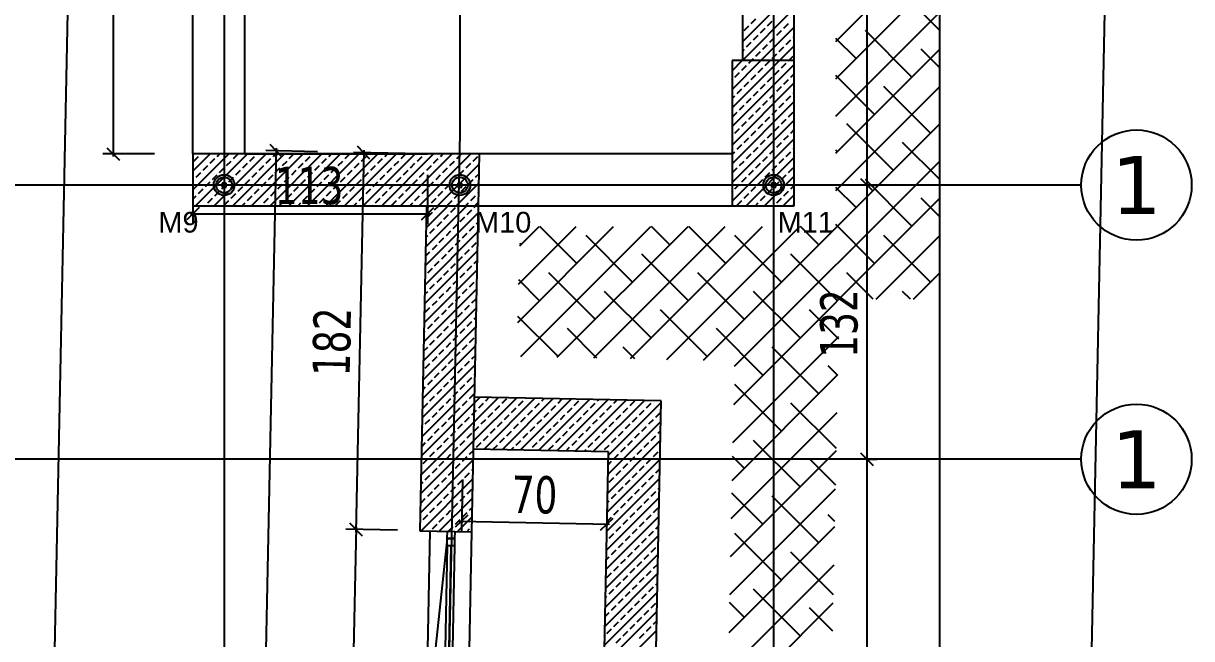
# Model space of a CAD drawing. Header units: millimetres. Extents: x 43168.9 to 43194.6, y -25545.1 to -25543.4.
# Drawn here: x 43171.0915 to 43171.2042, y -25544.0012 to -25543.9419 of the extents above; entities that cross this region are included whole.
import ezdxf
from ezdxf.enums import TextEntityAlignment as Align

# ---------------------------------------------------------------- set-up
doc = ezdxf.new("R2010")
doc.units = ezdxf.units.MM
doc.header["$LTSCALE"] = 200
doc.linetypes.add('DASHDOT', pattern=[1, 0.5, -0.25, 0, -0.25])
doc.linetypes.add('DASHDOT2', pattern=[0.5, 0.25, -0.125, 0, -0.125])
for name, color, linetype in [('aks_sgh', 5, 'DASHDOT2'), ('arsasiniri_sgh', 10, 'Continuous'), ('cam_sgh', 1, 'Continuous'), ('dograma_sgh', 43, 'Continuous'), ('duv_sgh', 4, 'Continuous'), ('gor-3_sgh', 191, 'Continuous'), ('gor-4_sgh', 17, 'Continuous'), ('kolon-b.a_sgh', 6, 'Continuous'), ('olcuaks_sgh', 41, 'Continuous'), ('olcuic_sgh', 183, 'Continuous'), ('tarama-betonarme_sgh', 223, 'Continuous'), ('tarama-zemin_sgh', 197, 'Continuous'), ('yapi-yaklasma_sgh', 41, 'DASHDOT')]:
    doc.layers.add(name, color=color, linetype=linetype)
doc.styles.add('1-200', font='arial.ttf', dxfattribs={"height": 60})
doc.styles.add('dim', font='VERDANA.TTF', dxfattribs={"width": 0.7})
doc.styles.add('text1', font='VERDANA.TTF')

msp = doc.modelspace()

# ---------------------------------------------------------------- hatches: boundary and pattern name
h = msp.add_hatch(color=256)
edge = h.paths.add_edge_path()
edge.add_arc((43171.11088, -25543.95748), 0.001, 0, 360)
edge = h.paths.add_edge_path(flags=16)
edge.add_arc((43171.11088, -25543.95748), 0.00075, 0, 360)
h = msp.add_hatch(color=256)
edge = h.paths.add_edge_path()
edge.add_arc((43171.13362, -25543.95748), 0.001, 0, 360)
edge = h.paths.add_edge_path(flags=16)
edge.add_arc((43171.13362, -25543.95748), 0.00075, 0, 360)
h = msp.add_hatch(color=256)
edge = h.paths.add_edge_path()
edge.add_arc((43171.16388, -25543.95748), 0.001, 0, 360)
edge = h.paths.add_edge_path(flags=16)
edge.add_arc((43171.16388, -25543.95748), 0.00075, 0, 360)

# ---------------------------------------------------------------- linework, layer by layer
at = {"color": 0, "linetype": 'ByBlock', "lineweight": -2}
for p, q in [((43171.09958, -25543.95388), (43171.10078, -25543.95508)), ((43171.11649, -25543.95479), (43171.11531, -25543.95357)), ((43171.12494, -25543.95497), (43171.12376, -25543.95374)), ((43171.11108, -25543.95728), (43171.11068, -25543.95728)), ((43171.11068, -25543.95728), (43171.11068, -25543.95768)), ((43171.11068, -25543.95768), (43171.11108, -25543.95768)), ((43171.11095, -25543.95741), (43171.11081, -25543.95755)), ((43171.11095, -25543.95755), (43171.11081, -25543.95741)), ((43171.11108, -25543.95768), (43171.11108, -25543.95728)), ((43171.13382, -25543.95728), (43171.13342, -25543.95728)), ((43171.13342, -25543.95728), (43171.13342, -25543.95768)), ((43171.13342, -25543.95768), (43171.13382, -25543.95768)), ((43171.13369, -25543.95741), (43171.13355, -25543.95755)), ((43171.13369, -25543.95755), (43171.13355, -25543.95741)), ((43171.13382, -25543.95768), (43171.13382, -25543.95728)), ((43171.16408, -25543.95728), (43171.16368, -25543.95728)), ((43171.16368, -25543.95728), (43171.16368, -25543.95768)), ((43171.16368, -25543.95768), (43171.16408, -25543.95768)), ((43171.16395, -25543.95741), (43171.16381, -25543.95755)), ((43171.16395, -25543.95755), (43171.16381, -25543.95741)), ((43171.16408, -25543.95768), (43171.16408, -25543.95728)), ((43171.17228, -25543.95688), (43171.17348, -25543.95808)), ((43171.17348, -25543.95808), (43171.17228, -25543.95688)), ((43171.10848, -25543.95964), (43171.10728, -25543.96084)), ((43171.12991, -25543.96084), (43171.13111, -25543.95964)), ((43171.17228, -25543.98332), (43171.17348, -25543.98452)), ((43171.17348, -25543.98452), (43171.17228, -25543.98332)), ((43171.1344, -25543.9893), (43171.13318, -25543.99048)), ((43171.12302, -25543.99008), (43171.1242, -25543.9913)), ((43171.1242, -25543.9913), (43171.12302, -25543.99008)), ((43171.14718, -25543.99076), (43171.1484, -25543.98959))]:
    msp.add_line(p, q, dxfattribs=at)
for p, q in [((43171.19356, -25543.95748), (43171.17088, -25543.95748)), ((43171.19356, -25543.98392), (43171.17088, -25543.98392))]:
    msp.add_line(p, q)
at = {"linetype": 'Continuous'}
for centre in [(43171.19888, -25543.95748), (43171.19888, -25543.98392)]:
    msp.add_circle(centre, 0.00532, dxfattribs=at)
at = {"color": 0, "linetype": 'Continuous', "lineweight": -2}
for centre, radius in [((43171.11088, -25543.95748), 0.001), ((43171.11088, -25543.95748), 0.00075), ((43171.13362, -25543.95748), 0.001), ((43171.13362, -25543.95748), 0.00075), ((43171.16388, -25543.95748), 0.001), ((43171.16388, -25543.95748), 0.00075)]:
    msp.add_circle(centre, radius, dxfattribs=at)
at = {"layer": 'aks_sgh'}
for p, q in [((43171.11088, -25543.74092), (43171.11088, -25544.78992)), ((43171.13362, -25543.74092), (43171.13362, -25543.95248)), ((43171.16388, -25543.74092), (43171.16388, -25544.78992)), ((43171.13362, -25543.95248), (43171.117, -25544.76581)), ((43171.17088, -25543.95748), (43170.19488, -25543.95748)), ((43171.17088, -25543.98392), (43170.19488, -25543.98392))]:
    msp.add_line(p, q, dxfattribs=at)
at = {"layer": 'arsasiniri_sgh', "color": 14}
msp.add_line((43171.20176, -25543.64889), (43171.19254, -25544.10046), dxfattribs=at)
at = {"layer": 'cam_sgh'}
msp.add_line((43171.13274, -25543.99228), (43171.13228, -25544.0177), dxfattribs=at)
at = {"layer": 'dograma_sgh'}
for p, q in [((43171.13241, -25543.99157), (43171.12957, -25544.01803)), ((43171.13239, -25543.99227), (43171.13241, -25543.99157)), ((43171.13241, -25543.99157), (43171.13242, -25543.99087)), ((43171.13311, -25543.99158), (43171.13241, -25543.99157)), ((43171.13241, -25543.99157), (43171.13311, -25543.99158)), ((43171.13242, -25543.99087), (43171.13312, -25543.99088)), ((43171.13311, -25543.99158), (43171.13309, -25543.99228)), ((43171.13312, -25543.99088), (43171.13311, -25543.99158)), ((43171.13309, -25543.99228), (43171.13239, -25543.99227))]:
    msp.add_line(p, q, dxfattribs=at)
at = {"layer": 'duv_sgh'}
for p, q in [((43171.11288, -25543.95448), (43171.11288, -25543.87092)), ((43171.10788, -25543.95448), (43171.10788, -25543.87892)), ((43171.11288, -25543.95448), (43171.13051, -25543.95448))]:
    msp.add_line(p, q, dxfattribs=at)
at = {"layer": 'gor-3_sgh'}
for p, q in [((43171.12865, -25544.09784), (43171.13077, -25543.99084)), ((43171.13265, -25544.09792), (43171.13477, -25543.99092))]:
    msp.add_line(p, q, dxfattribs=at)
at = {"layer": 'gor-4_sgh'}
for p, q in [((43171.13239, -25543.99227), (43171.13193, -25544.01769)), ((43171.13309, -25543.99228), (43171.13263, -25544.0177))]:
    msp.add_line(p, q, dxfattribs=at)
at = {"layer": 'kolon-b.a_sgh'}
for p, q in [((43171.16088, -25543.86099), (43171.16088, -25543.94548)), ((43171.16588, -25543.94548), (43171.16588, -25543.86099)), ((43171.16588, -25543.94548), (43171.15988, -25543.94548)), ((43171.15988, -25543.94548), (43171.15988, -25543.95948)), ((43171.16588, -25543.95948), (43171.16588, -25543.94548)), ((43171.13551, -25543.95448), (43171.10788, -25543.95448)), ((43171.10788, -25543.95448), (43171.10788, -25543.95948)), ((43171.15988, -25543.95448), (43171.13061, -25543.95448)), ((43171.13541, -25543.95948), (43171.13551, -25543.95448)), ((43171.10788, -25543.95948), (43171.13541, -25543.95948)), ((43171.13041, -25543.95948), (43171.12977, -25543.99081)), ((43171.13477, -25543.99092), (43171.13541, -25543.95948)), ((43171.13551, -25543.95948), (43171.15988, -25543.95948)), ((43171.15988, -25543.95948), (43171.16588, -25543.95948)), ((43171.15303, -25543.97829), (43171.13504, -25543.97792)), ((43171.15035, -25544.11029), (43171.15303, -25543.97829)), ((43171.13493, -25543.98292), (43171.14793, -25543.98318)), ((43171.14793, -25543.98318), (43171.14545, -25544.10518)), ((43171.12977, -25543.99081), (43171.13477, -25543.99092))]:
    msp.add_line(p, q, dxfattribs=at)
at = {"layer": 'olcuaks_sgh'}
for p, q in [((43171.17988, -25543.83767), (43171.17988, -25544.76892)), ((43171.17288, -25543.90967), (43171.17288, -25543.95773)), ((43171.17288, -25543.95723), (43171.17288, -25543.98417)), ((43171.17288, -25543.95748), (43171.17388, -25543.95748)), ((43171.17288, -25543.95748), (43171.17388, -25543.95748)), ((43171.17288, -25543.98367), (43171.17288, -25544.10417)), ((43171.17288, -25543.98392), (43171.17388, -25543.98392)), ((43171.17288, -25543.98392), (43171.17388, -25543.98392))]:
    msp.add_line(p, q, dxfattribs=at)
at = {"layer": 'olcuic_sgh'}
for p, q in [((43171.10018, -25543.87867), (43171.10018, -25543.95473)), ((43171.10418, -25543.95448), (43171.09918, -25543.95448)), ((43171.1159, -25543.95393), (43171.09944, -25544.76283)), ((43171.1199, -25543.95426), (43171.1149, -25543.95416)), ((43171.12835, -25543.95444), (43171.12335, -25543.95433)), ((43171.12435, -25543.9541), (43171.1236, -25543.99094)), ((43171.10788, -25543.95648), (43171.10788, -25543.96124)), ((43171.13051, -25543.95648), (43171.13051, -25543.96124)), ((43171.10763, -25543.96024), (43171.13076, -25543.96024)), ((43171.13387, -25543.98589), (43171.13377, -25543.99089)), ((43171.14787, -25543.98618), (43171.14777, -25543.99118)), ((43171.12361, -25543.99044), (43171.12143, -25544.09794)), ((43171.13354, -25543.98989), (43171.14804, -25543.99018)), ((43171.12761, -25543.99077), (43171.12261, -25543.99067)), ((43171.12761, -25543.99077), (43171.12261, -25543.99067))]:
    msp.add_line(p, q, dxfattribs=at)
at = {"layer": 'tarama-betonarme_sgh'}
for p, q in [((43171.16088, -25543.94365), (43171.16588, -25543.93865)), ((43171.16088, -25543.94545), (43171.16588, -25543.94045)), ((43171.16173, -25543.94191), (43171.16217, -25543.94146)), ((43171.1633, -25543.94213), (43171.16375, -25543.94168)), ((43171.16487, -25543.94236), (43171.16532, -25543.94191)), ((43171.16105, -25543.94258), (43171.1615, -25543.94213)), ((43171.16195, -25543.94348), (43171.1624, -25543.94303)), ((43171.16262, -25543.94281), (43171.16307, -25543.94236)), ((43171.16264, -25543.94548), (43171.16588, -25543.94225)), ((43171.16419, -25543.94303), (43171.16464, -25543.94258)), ((43171.16577, -25543.94326), (43171.16588, -25543.94314)), ((43171.16128, -25543.94415), (43171.16173, -25543.94371)), ((43171.16285, -25543.94438), (43171.1633, -25543.94393)), ((43171.16352, -25543.94371), (43171.16397, -25543.94326)), ((43171.16442, -25543.9446), (43171.16487, -25543.94415)), ((43171.16444, -25543.94548), (43171.16588, -25543.94404)), ((43171.16509, -25543.94393), (43171.16554, -25543.94348)), ((43171.16088, -25543.94455), (43171.16105, -25543.94438)), ((43171.16175, -25543.94548), (43171.16195, -25543.94528)), ((43171.16217, -25543.94505), (43171.16262, -25543.9446)), ((43171.16375, -25543.94528), (43171.16419, -25543.94483)), ((43171.16534, -25543.94548), (43171.16577, -25543.94505)), ((43171.15988, -25543.94645), (43171.16085, -25543.94548)), ((43171.15988, -25543.94825), (43171.16264, -25543.94548)), ((43171.15988, -25543.95004), (43171.16444, -25543.94548)), ((43171.15988, -25543.95184), (43171.16588, -25543.94584)), ((43171.15993, -25543.9455), (43171.15995, -25543.94548)), ((43171.16083, -25543.9464), (43171.16128, -25543.94595)), ((43171.1615, -25543.94573), (43171.16175, -25543.94548)), ((43171.1624, -25543.94662), (43171.16285, -25543.94618)), ((43171.16307, -25543.94595), (43171.16352, -25543.9455)), ((43171.16397, -25543.94685), (43171.16442, -25543.9464)), ((43171.16464, -25543.94618), (43171.16509, -25543.94573)), ((43171.16532, -25543.9455), (43171.16534, -25543.94548)), ((43171.15988, -25543.94735), (43171.15993, -25543.9473)), ((43171.15988, -25543.95363), (43171.16588, -25543.94763)), ((43171.16015, -25543.94707), (43171.1606, -25543.94662)), ((43171.16105, -25543.94797), (43171.1615, -25543.94752)), ((43171.16173, -25543.9473), (43171.16217, -25543.94685)), ((43171.1633, -25543.94752), (43171.16375, -25543.94707)), ((43171.16487, -25543.94775), (43171.16532, -25543.9473)), ((43171.16554, -25543.94707), (43171.16588, -25543.94674)), ((43171.16038, -25543.94864), (43171.16083, -25543.9482)), ((43171.16195, -25543.94887), (43171.1624, -25543.94842)), ((43171.16262, -25543.9482), (43171.16307, -25543.94775)), ((43171.16352, -25543.94909), (43171.16397, -25543.94864)), ((43171.16419, -25543.94842), (43171.16464, -25543.94797)), ((43171.16577, -25543.94864), (43171.16588, -25543.94853)), ((43171.15988, -25543.94914), (43171.16015, -25543.94887)), ((43171.15988, -25543.95543), (43171.16588, -25543.94943)), ((43171.1606, -25543.95022), (43171.16105, -25543.94977)), ((43171.16128, -25543.94954), (43171.16173, -25543.94909)), ((43171.16285, -25543.94977), (43171.1633, -25543.94932)), ((43171.16442, -25543.94999), (43171.16487, -25543.94954)), ((43171.16509, -25543.94932), (43171.16554, -25543.94887)), ((43171.15993, -25543.95089), (43171.16038, -25543.95044)), ((43171.1615, -25543.95111), (43171.16195, -25543.95067)), ((43171.16217, -25543.95044), (43171.16262, -25543.94999)), ((43171.16307, -25543.95134), (43171.16352, -25543.95089)), ((43171.16375, -25543.95067), (43171.16419, -25543.95022)), ((43171.16532, -25543.95089), (43171.16577, -25543.95044)), ((43171.15988, -25543.95723), (43171.16588, -25543.95123)), ((43171.16015, -25543.95246), (43171.1606, -25543.95201)), ((43171.16083, -25543.95179), (43171.16128, -25543.95134)), ((43171.1624, -25543.95201), (43171.16285, -25543.95156)), ((43171.16397, -25543.95224), (43171.16442, -25543.95179)), ((43171.16464, -25543.95156), (43171.16509, -25543.95111)), ((43171.16554, -25543.95246), (43171.16588, -25543.95212)), ((43171.15988, -25543.95274), (43171.15993, -25543.95269)), ((43171.15988, -25543.95902), (43171.16588, -25543.95302)), ((43171.16105, -25543.95336), (43171.1615, -25543.95291)), ((43171.16173, -25543.95269), (43171.16217, -25543.95224)), ((43171.16262, -25543.95358), (43171.16307, -25543.95313)), ((43171.1633, -25543.95291), (43171.16375, -25543.95246)), ((43171.16487, -25543.95313), (43171.16532, -25543.95269)), ((43171.10788, -25543.95614), (43171.10954, -25543.95448)), ((43171.10788, -25543.95794), (43171.11134, -25543.95448)), ((43171.10813, -25543.95948), (43171.11313, -25543.95448)), ((43171.10864, -25543.95448), (43171.10864, -25543.95448)), ((43171.10993, -25543.95948), (43171.11493, -25543.95448)), ((43171.11021, -25543.95471), (43171.11044, -25543.95448)), ((43171.11172, -25543.95948), (43171.11672, -25543.95448)), ((43171.11178, -25543.95493), (43171.11223, -25543.95448)), ((43171.11352, -25543.95948), (43171.11852, -25543.95448)), ((43171.11403, -25543.95448), (43171.11403, -25543.95448)), ((43171.11532, -25543.95948), (43171.12032, -25543.95448)), ((43171.1156, -25543.95471), (43171.11583, -25543.95448)), ((43171.11711, -25543.95948), (43171.12211, -25543.95448)), ((43171.11717, -25543.95493), (43171.11762, -25543.95448)), ((43171.11891, -25543.95948), (43171.12391, -25543.95448)), ((43171.11942, -25543.95448), (43171.11942, -25543.95448)), ((43171.1207, -25543.95948), (43171.1257, -25543.95448)), ((43171.12099, -25543.95471), (43171.12121, -25543.95448)), ((43171.1225, -25543.95948), (43171.1275, -25543.95448)), ((43171.12256, -25543.95493), (43171.12301, -25543.95448)), ((43171.1243, -25543.95948), (43171.1293, -25543.95448)), ((43171.1248, -25543.95448), (43171.12481, -25543.95448)), ((43171.12609, -25543.95948), (43171.13109, -25543.95448)), ((43171.12638, -25543.95471), (43171.1266, -25543.95448)), ((43171.12789, -25543.95948), (43171.13289, -25543.95448)), ((43171.12795, -25543.95493), (43171.1284, -25543.95448)), ((43171.12968, -25543.95948), (43171.13468, -25543.95448)), ((43171.13019, -25543.95448), (43171.13019, -25543.95448)), ((43171.13176, -25543.95471), (43171.13199, -25543.95448)), ((43171.13334, -25543.95493), (43171.13378, -25543.95448)), ((43171.15988, -25543.95453), (43171.16015, -25543.95426)), ((43171.16038, -25543.95403), (43171.16083, -25543.95358)), ((43171.16128, -25543.95493), (43171.16173, -25543.95448)), ((43171.16195, -25543.95426), (43171.1624, -25543.95381)), ((43171.16352, -25543.95448), (43171.16397, -25543.95403)), ((43171.16419, -25543.95381), (43171.16464, -25543.95336)), ((43171.16509, -25543.95471), (43171.16554, -25543.95426)), ((43171.16577, -25543.95403), (43171.16588, -25543.95392)), ((43171.10797, -25543.95516), (43171.10842, -25543.95471)), ((43171.10886, -25543.95605), (43171.10931, -25543.9556)), ((43171.10954, -25543.95538), (43171.10999, -25543.95493)), ((43171.11111, -25543.9556), (43171.11156, -25543.95516)), ((43171.11268, -25543.95583), (43171.11313, -25543.95538)), ((43171.11335, -25543.95516), (43171.1138, -25543.95471)), ((43171.11425, -25543.95605), (43171.1147, -25543.9556)), ((43171.11493, -25543.95538), (43171.11538, -25543.95493)), ((43171.1165, -25543.9556), (43171.11695, -25543.95516)), ((43171.11807, -25543.95583), (43171.11852, -25543.95538)), ((43171.11874, -25543.95516), (43171.11919, -25543.95471)), ((43171.11964, -25543.95605), (43171.12009, -25543.9556)), ((43171.12031, -25543.95538), (43171.12076, -25543.95493)), ((43171.12189, -25543.9556), (43171.12233, -25543.95516)), ((43171.12346, -25543.95583), (43171.12391, -25543.95538)), ((43171.12413, -25543.95516), (43171.12458, -25543.95471)), ((43171.12503, -25543.95605), (43171.12548, -25543.9556)), ((43171.1257, -25543.95538), (43171.12615, -25543.95493)), ((43171.12727, -25543.9556), (43171.12772, -25543.95516)), ((43171.12885, -25543.95583), (43171.12929, -25543.95538)), ((43171.12952, -25543.95516), (43171.12997, -25543.95471)), ((43171.13042, -25543.95605), (43171.13087, -25543.9556)), ((43171.13109, -25543.95538), (43171.13154, -25543.95493)), ((43171.13148, -25543.95948), (43171.13549, -25543.95547)), ((43171.13266, -25543.9556), (43171.13311, -25543.95516)), ((43171.13423, -25543.95583), (43171.13468, -25543.95538)), ((43171.13491, -25543.95516), (43171.13536, -25543.95471)), ((43171.1606, -25543.9556), (43171.16105, -25543.95516)), ((43171.16122, -25543.95948), (43171.16588, -25543.95482)), ((43171.16217, -25543.95583), (43171.16262, -25543.95538)), ((43171.16285, -25543.95516), (43171.1633, -25543.95471)), ((43171.16375, -25543.95605), (43171.16419, -25543.9556)), ((43171.16442, -25543.95538), (43171.16487, -25543.95493)), ((43171.10819, -25543.95673), (43171.10864, -25543.95628)), ((43171.10976, -25543.95695), (43171.11021, -25543.9565)), ((43171.11044, -25543.95628), (43171.11088, -25543.95583)), ((43171.11133, -25543.95718), (43171.11178, -25543.95673)), ((43171.11201, -25543.9565), (43171.11246, -25543.95605)), ((43171.11358, -25543.95673), (43171.11403, -25543.95628)), ((43171.11515, -25543.95695), (43171.1156, -25543.9565)), ((43171.11582, -25543.95628), (43171.11627, -25543.95583)), ((43171.11672, -25543.95718), (43171.11717, -25543.95673)), ((43171.1174, -25543.9565), (43171.11784, -25543.95605)), ((43171.11897, -25543.95673), (43171.11942, -25543.95628)), ((43171.12054, -25543.95695), (43171.12099, -25543.9565)), ((43171.12121, -25543.95628), (43171.12166, -25543.95583)), ((43171.12211, -25543.95718), (43171.12256, -25543.95673)), ((43171.12278, -25543.9565), (43171.12323, -25543.95605)), ((43171.12436, -25543.95673), (43171.1248, -25543.95628)), ((43171.12593, -25543.95695), (43171.12638, -25543.9565)), ((43171.1266, -25543.95628), (43171.12705, -25543.95583)), ((43171.1275, -25543.95718), (43171.12795, -25543.95673)), ((43171.12817, -25543.9565), (43171.12862, -25543.95605)), ((43171.12974, -25543.95673), (43171.13019, -25543.95628)), ((43171.13132, -25543.95695), (43171.13176, -25543.9565)), ((43171.13199, -25543.95628), (43171.13244, -25543.95583)), ((43171.13289, -25543.95718), (43171.13334, -25543.95673)), ((43171.13356, -25543.9565), (43171.13401, -25543.95605)), ((43171.13513, -25543.95673), (43171.13547, -25543.95638)), ((43171.15993, -25543.95628), (43171.16038, -25543.95583)), ((43171.16083, -25543.95718), (43171.16128, -25543.95673)), ((43171.1615, -25543.9565), (43171.16195, -25543.95605)), ((43171.16301, -25543.95948), (43171.16588, -25543.95661)), ((43171.16307, -25543.95673), (43171.16352, -25543.95628)), ((43171.16464, -25543.95695), (43171.16509, -25543.9565)), ((43171.16532, -25543.95628), (43171.16577, -25543.95583)), ((43171.10788, -25543.95704), (43171.10797, -25543.95695)), ((43171.10842, -25543.9583), (43171.10886, -25543.95785)), ((43171.10909, -25543.95762), (43171.10954, -25543.95718)), ((43171.11066, -25543.95785), (43171.11111, -25543.9574)), ((43171.11223, -25543.95807), (43171.11268, -25543.95762)), ((43171.11291, -25543.9574), (43171.11335, -25543.95695)), ((43171.1138, -25543.9583), (43171.11425, -25543.95785)), ((43171.11448, -25543.95762), (43171.11493, -25543.95718)), ((43171.11605, -25543.95785), (43171.1165, -25543.9574)), ((43171.11762, -25543.95807), (43171.11807, -25543.95762)), ((43171.11829, -25543.9574), (43171.11874, -25543.95695)), ((43171.11919, -25543.9583), (43171.11964, -25543.95785)), ((43171.11987, -25543.95762), (43171.12031, -25543.95718)), ((43171.12144, -25543.95785), (43171.12189, -25543.9574)), ((43171.12301, -25543.95807), (43171.12346, -25543.95762)), ((43171.12368, -25543.9574), (43171.12413, -25543.95695)), ((43171.12458, -25543.9583), (43171.12503, -25543.95785)), ((43171.12525, -25543.95762), (43171.1257, -25543.95718)), ((43171.12682, -25543.95785), (43171.12727, -25543.9574)), ((43171.1284, -25543.95807), (43171.12885, -25543.95762)), ((43171.12907, -25543.9574), (43171.12952, -25543.95695)), ((43171.12997, -25543.9583), (43171.13042, -25543.95785)), ((43171.13064, -25543.95762), (43171.13109, -25543.95718)), ((43171.13221, -25543.95785), (43171.13266, -25543.9574)), ((43171.13328, -25543.95948), (43171.13546, -25543.9573)), ((43171.13378, -25543.95807), (43171.13423, -25543.95762)), ((43171.13446, -25543.9574), (43171.13491, -25543.95695)), ((43171.16015, -25543.95785), (43171.1606, -25543.9574)), ((43171.16173, -25543.95807), (43171.16217, -25543.95762)), ((43171.1624, -25543.9574), (43171.16285, -25543.95695)), ((43171.1633, -25543.9583), (43171.16375, -25543.95785)), ((43171.16397, -25543.95762), (43171.16442, -25543.95718)), ((43171.16554, -25543.95785), (43171.16588, -25543.95751)), ((43171.10788, -25543.95883), (43171.10819, -25543.95852)), ((43171.10931, -25543.9592), (43171.10976, -25543.95875)), ((43171.10999, -25543.95852), (43171.11044, -25543.95807)), ((43171.11088, -25543.95942), (43171.11133, -25543.95897)), ((43171.11156, -25543.95875), (43171.11201, -25543.9583)), ((43171.11313, -25543.95897), (43171.11358, -25543.95852)), ((43171.1147, -25543.9592), (43171.11515, -25543.95875)), ((43171.11538, -25543.95852), (43171.11582, -25543.95807)), ((43171.11627, -25543.95942), (43171.11672, -25543.95897)), ((43171.11695, -25543.95875), (43171.1174, -25543.9583)), ((43171.11852, -25543.95897), (43171.11897, -25543.95852)), ((43171.12009, -25543.9592), (43171.12054, -25543.95875)), ((43171.12076, -25543.95852), (43171.12121, -25543.95807)), ((43171.12166, -25543.95942), (43171.12211, -25543.95897)), ((43171.12233, -25543.95875), (43171.12278, -25543.9583)), ((43171.12391, -25543.95897), (43171.12436, -25543.95852)), ((43171.12548, -25543.9592), (43171.12593, -25543.95875)), ((43171.12615, -25543.95852), (43171.1266, -25543.95807)), ((43171.12705, -25543.95942), (43171.1275, -25543.95897)), ((43171.12772, -25543.95875), (43171.12817, -25543.9583)), ((43171.12929, -25543.95897), (43171.12974, -25543.95852)), ((43171.13087, -25543.9592), (43171.13132, -25543.95875)), ((43171.13154, -25543.95852), (43171.13199, -25543.95807)), ((43171.13244, -25543.95942), (43171.13289, -25543.95897)), ((43171.13311, -25543.95875), (43171.13356, -25543.9583)), ((43171.13468, -25543.95897), (43171.13513, -25543.95852)), ((43171.13536, -25543.9583), (43171.13544, -25543.95822)), ((43171.15988, -25543.95812), (43171.15993, -25543.95807)), ((43171.16038, -25543.95942), (43171.16083, -25543.95897)), ((43171.16105, -25543.95875), (43171.1615, -25543.9583)), ((43171.16262, -25543.95897), (43171.16307, -25543.95852)), ((43171.16419, -25543.9592), (43171.16464, -25543.95875)), ((43171.16481, -25543.95948), (43171.16588, -25543.95841)), ((43171.16487, -25543.95852), (43171.16532, -25543.95807)), ((43171.10903, -25543.95948), (43171.10909, -25543.95942)), ((43171.11262, -25543.95948), (43171.11291, -25543.9592)), ((43171.11442, -25543.95948), (43171.11448, -25543.95942)), ((43171.11801, -25543.95948), (43171.11829, -25543.9592)), ((43171.11981, -25543.95948), (43171.11987, -25543.95942)), ((43171.1234, -25543.95948), (43171.12368, -25543.9592)), ((43171.12519, -25543.95948), (43171.12525, -25543.95942)), ((43171.12879, -25543.95948), (43171.12907, -25543.9592)), ((43171.13033, -25543.96343), (43171.13428, -25543.95948)), ((43171.13037, -25543.96159), (43171.13248, -25543.95948)), ((43171.1304, -25543.95976), (43171.13068, -25543.95948)), ((43171.13052, -25543.96054), (43171.13097, -25543.96009)), ((43171.13058, -25543.95948), (43171.13064, -25543.95942)), ((43171.13119, -25543.95987), (43171.13158, -25543.95948)), ((43171.13276, -25543.96009), (43171.13321, -25543.95965)), ((43171.13417, -25543.95948), (43171.13446, -25543.9592)), ((43171.13434, -25543.96032), (43171.13478, -25543.95987)), ((43171.13501, -25543.95965), (43171.13517, -25543.95948)), ((43171.13507, -25543.95948), (43171.13542, -25543.95913)), ((43171.16212, -25543.95948), (43171.1624, -25543.9592)), ((43171.16391, -25543.95948), (43171.16397, -25543.95942)), ((43171.16577, -25543.95942), (43171.16588, -25543.95931)), ((43171.13029, -25543.96526), (43171.1354, -25543.96016)), ((43171.13142, -25543.96144), (43171.13187, -25543.96099)), ((43171.13209, -25543.96077), (43171.13254, -25543.96032)), ((43171.13299, -25543.96167), (43171.13344, -25543.96122)), ((43171.13366, -25543.96099), (43171.13411, -25543.96054)), ((43171.13523, -25543.96122), (43171.13538, -25543.96107)), ((43171.13026, -25543.96709), (43171.13536, -25543.96199)), ((43171.13035, -25543.96251), (43171.13052, -25543.96234)), ((43171.13074, -25543.96212), (43171.13119, -25543.96167)), ((43171.13232, -25543.96234), (43171.13276, -25543.96189)), ((43171.13389, -25543.96256), (43171.13434, -25543.96212)), ((43171.13456, -25543.96189), (43171.13501, -25543.96144)), ((43171.13097, -25543.96369), (43171.13142, -25543.96324)), ((43171.13164, -25543.96301), (43171.13209, -25543.96256)), ((43171.13254, -25543.96391), (43171.13299, -25543.96346)), ((43171.13321, -25543.96324), (43171.13366, -25543.96279)), ((43171.13478, -25543.96346), (43171.13523, -25543.96301)), ((43171.13022, -25543.96893), (43171.13532, -25543.96382)), ((43171.13031, -25543.96434), (43171.13074, -25543.96391)), ((43171.13187, -25543.96458), (43171.13232, -25543.96414)), ((43171.13344, -25543.96481), (43171.13389, -25543.96436)), ((43171.13411, -25543.96414), (43171.13456, -25543.96369)), ((43171.13018, -25543.97076), (43171.13529, -25543.96566)), ((43171.13052, -25543.96593), (43171.13097, -25543.96548)), ((43171.13119, -25543.96526), (43171.13164, -25543.96481)), ((43171.13209, -25543.96616), (43171.13254, -25543.96571)), ((43171.13276, -25543.96548), (43171.13321, -25543.96503)), ((43171.13434, -25543.96571), (43171.13478, -25543.96526)), ((43171.13501, -25543.96503), (43171.1353, -25543.96474)), ((43171.13027, -25543.96618), (43171.13029, -25543.96616)), ((43171.13142, -25543.96683), (43171.13187, -25543.96638)), ((43171.13299, -25543.96705), (43171.13344, -25543.96661)), ((43171.13366, -25543.96638), (43171.13411, -25543.96593)), ((43171.13456, -25543.96728), (43171.13501, -25543.96683)), ((43171.13523, -25543.96661), (43171.13527, -25543.96657)), ((43171.13014, -25543.97259), (43171.13525, -25543.96749)), ((43171.13024, -25543.96801), (43171.13052, -25543.96773)), ((43171.13074, -25543.9675), (43171.13119, -25543.96705)), ((43171.13164, -25543.9684), (43171.13209, -25543.96795)), ((43171.13232, -25543.96773), (43171.13276, -25543.96728)), ((43171.13389, -25543.96795), (43171.13434, -25543.9675)), ((43171.13097, -25543.96907), (43171.13142, -25543.96863)), ((43171.13254, -25543.9693), (43171.13299, -25543.96885)), ((43171.13321, -25543.96863), (43171.13366, -25543.96818)), ((43171.13411, -25543.96952), (43171.13456, -25543.96907)), ((43171.13478, -25543.96885), (43171.13523, -25543.96841)), ((43171.13011, -25543.97443), (43171.13521, -25543.96932)), ((43171.13029, -25543.96975), (43171.13074, -25543.9693)), ((43171.13119, -25543.97065), (43171.13164, -25543.9702)), ((43171.13187, -25543.96997), (43171.13232, -25543.96952)), ((43171.13344, -25543.9702), (43171.13389, -25543.96975)), ((43171.13501, -25543.97042), (43171.13519, -25543.97024)), ((43171.13007, -25543.97626), (43171.13517, -25543.97116)), ((43171.13052, -25543.97132), (43171.13097, -25543.97087)), ((43171.13209, -25543.97154), (43171.13254, -25543.9711)), ((43171.13276, -25543.97087), (43171.13321, -25543.97042)), ((43171.13366, -25543.97177), (43171.13411, -25543.97132)), ((43171.13434, -25543.9711), (43171.13478, -25543.97065)), ((43171.13016, -25543.97168), (43171.13029, -25543.97154)), ((43171.13074, -25543.97289), (43171.13119, -25543.97244)), ((43171.13142, -25543.97222), (43171.13187, -25543.97177)), ((43171.13299, -25543.97244), (43171.13344, -25543.97199)), ((43171.13456, -25543.97267), (43171.13501, -25543.97222)), ((43171.13003, -25543.97809), (43171.13514, -25543.97299)), ((43171.13012, -25543.97351), (43171.13052, -25543.97312)), ((43171.13164, -25543.97379), (43171.13209, -25543.97334)), ((43171.13232, -25543.97312), (43171.13276, -25543.97267)), ((43171.13321, -25543.97401), (43171.13366, -25543.97356)), ((43171.13389, -25543.97334), (43171.13434, -25543.97289)), ((43171.13029, -25543.97514), (43171.13074, -25543.97469)), ((43171.13097, -25543.97446), (43171.13142, -25543.97401)), ((43171.13254, -25543.97469), (43171.13299, -25543.97424)), ((43171.13411, -25543.97491), (43171.13456, -25543.97446)), ((43171.13478, -25543.97424), (43171.13512, -25543.97391)), ((43171.12999, -25543.97993), (43171.1351, -25543.97482)), ((43171.13119, -25543.97603), (43171.13164, -25543.97559)), ((43171.13187, -25543.97536), (43171.13232, -25543.97491)), ((43171.13276, -25543.97626), (43171.13321, -25543.97581)), ((43171.13344, -25543.97559), (43171.13389, -25543.97514)), ((43171.13501, -25543.97581), (43171.13508, -25543.97574)), ((43171.12996, -25543.98176), (43171.13506, -25543.97666)), ((43171.13005, -25543.97718), (43171.13029, -25543.97693)), ((43171.13052, -25543.97671), (43171.13097, -25543.97626)), ((43171.13209, -25543.97693), (43171.13254, -25543.97648)), ((43171.13366, -25543.97716), (43171.13411, -25543.97671)), ((43171.13434, -25543.97648), (43171.13478, -25543.97603)), ((43171.13074, -25543.97828), (43171.13119, -25543.97783)), ((43171.13142, -25543.97761), (43171.13187, -25543.97716)), ((43171.13232, -25543.9785), (43171.13276, -25543.97805)), ((43171.13299, -25543.97783), (43171.13344, -25543.97738)), ((43171.13456, -25543.97805), (43171.13501, -25543.97761)), ((43171.13495, -25543.98216), (43171.1391, -25543.978)), ((43171.13499, -25543.98032), (43171.13734, -25543.97797)), ((43171.13502, -25543.97849), (43171.13558, -25543.97793)), ((43171.13596, -25543.98294), (43171.14086, -25543.97804)), ((43171.13613, -25543.97828), (43171.13646, -25543.97795)), ((43171.1377, -25543.9785), (43171.13815, -25543.97805)), ((43171.13772, -25543.98298), (43171.14262, -25543.97807)), ((43171.13948, -25543.98301), (43171.14438, -25543.97811)), ((43171.13995, -25543.97805), (43171.13998, -25543.97802)), ((43171.14124, -25543.98305), (43171.14614, -25543.97815)), ((43171.14152, -25543.97828), (43171.14174, -25543.97806)), ((43171.14309, -25543.9785), (43171.1435, -25543.97809)), ((43171.12992, -25543.98359), (43171.13502, -25543.97849)), ((43171.13007, -25543.97895), (43171.13052, -25543.9785)), ((43171.13164, -25543.97918), (43171.13209, -25543.97873)), ((43171.13321, -25543.9794), (43171.13366, -25543.97895)), ((43171.13389, -25543.97873), (43171.13434, -25543.97828)), ((43171.13501, -25543.97941), (43171.13523, -25543.97918)), ((43171.13546, -25543.97895), (43171.13591, -25543.9785)), ((43171.13703, -25543.97918), (43171.13748, -25543.97873)), ((43171.1386, -25543.9794), (43171.13905, -25543.97895)), ((43171.13927, -25543.97873), (43171.13972, -25543.97828)), ((43171.14017, -25543.97963), (43171.14062, -25543.97918)), ((43171.14085, -25543.97895), (43171.1413, -25543.9785)), ((43171.14242, -25543.97918), (43171.14287, -25543.97873)), ((43171.143, -25543.98308), (43171.1479, -25543.97818)), ((43171.14399, -25543.9794), (43171.14444, -25543.97895)), ((43171.14466, -25543.97873), (43171.14511, -25543.97828)), ((43171.14476, -25543.98312), (43171.14966, -25543.97822)), ((43171.14556, -25543.97963), (43171.14601, -25543.97918)), ((43171.14623, -25543.97895), (43171.14668, -25543.9785)), ((43171.14652, -25543.98315), (43171.15142, -25543.97825)), ((43171.14691, -25543.97828), (43171.14702, -25543.97816)), ((43171.14781, -25543.97918), (43171.14826, -25543.97873)), ((43171.14792, -25543.98355), (43171.15303, -25543.97844)), ((43171.14848, -25543.9785), (43171.14878, -25543.9782)), ((43171.14938, -25543.9794), (43171.14983, -25543.97895)), ((43171.15005, -25543.97873), (43171.1505, -25543.97828)), ((43171.15095, -25543.97963), (43171.1514, -25543.97918)), ((43171.15162, -25543.97895), (43171.15207, -25543.9785)), ((43171.1523, -25543.97828), (43171.1523, -25543.97827)), ((43171.12988, -25543.98543), (43171.13499, -25543.98032)), ((43171.13029, -25543.98052), (43171.13074, -25543.98008)), ((43171.13097, -25543.97985), (43171.13142, -25543.9794)), ((43171.13187, -25543.98075), (43171.13232, -25543.9803)), ((43171.13254, -25543.98008), (43171.13299, -25543.97963)), ((43171.13411, -25543.9803), (43171.13456, -25543.97985)), ((43171.13478, -25543.97963), (43171.13501, -25543.97941)), ((43171.13568, -25543.98052), (43171.13613, -25543.98008)), ((43171.13636, -25543.97985), (43171.13681, -25543.9794)), ((43171.13725, -25543.98075), (43171.1377, -25543.9803)), ((43171.13793, -25543.98008), (43171.13838, -25543.97963)), ((43171.1395, -25543.9803), (43171.13995, -25543.97985)), ((43171.14107, -25543.98052), (43171.14152, -25543.98008)), ((43171.14174, -25543.97985), (43171.14219, -25543.9794)), ((43171.14264, -25543.98075), (43171.14309, -25543.9803)), ((43171.14332, -25543.98008), (43171.14376, -25543.97963)), ((43171.14489, -25543.9803), (43171.14534, -25543.97985)), ((43171.14646, -25543.98052), (43171.14691, -25543.98008)), ((43171.14713, -25543.97985), (43171.14758, -25543.9794)), ((43171.14789, -25543.98538), (43171.15299, -25543.98028)), ((43171.14803, -25543.98075), (43171.14848, -25543.9803)), ((43171.1487, -25543.98008), (43171.14915, -25543.97963)), ((43171.15028, -25543.9803), (43171.15072, -25543.97985)), ((43171.15185, -25543.98052), (43171.1523, -25543.98008)), ((43171.15252, -25543.97985), (43171.15297, -25543.9794)), ((43171.12998, -25543.98084), (43171.13007, -25543.98075)), ((43171.13119, -25543.98142), (43171.13164, -25543.98097)), ((43171.13276, -25543.98165), (43171.13321, -25543.9812)), ((43171.13344, -25543.98097), (43171.13389, -25543.98052)), ((43171.13434, -25543.98187), (43171.13478, -25543.98142)), ((43171.13501, -25543.9812), (43171.13546, -25543.98075)), ((43171.13658, -25543.98142), (43171.13703, -25543.98097)), ((43171.13815, -25543.98165), (43171.1386, -25543.9812)), ((43171.13883, -25543.98097), (43171.13927, -25543.98052)), ((43171.13972, -25543.98187), (43171.14017, -25543.98142)), ((43171.1404, -25543.9812), (43171.14085, -25543.98075)), ((43171.14197, -25543.98142), (43171.14242, -25543.98097)), ((43171.14354, -25543.98165), (43171.14399, -25543.9812)), ((43171.14421, -25543.98097), (43171.14466, -25543.98052)), ((43171.14511, -25543.98187), (43171.14556, -25543.98142)), ((43171.14579, -25543.9812), (43171.14623, -25543.98075)), ((43171.14736, -25543.98142), (43171.14781, -25543.98097)), ((43171.14893, -25543.98165), (43171.14938, -25543.9812)), ((43171.1496, -25543.98097), (43171.15005, -25543.98052)), ((43171.1505, -25543.98187), (43171.15095, -25543.98142)), ((43171.15117, -25543.9812), (43171.15162, -25543.98075)), ((43171.15275, -25543.98142), (43171.15297, -25543.98119)), ((43171.12984, -25543.98726), (43171.13495, -25543.98216)), ((43171.12994, -25543.98268), (43171.13029, -25543.98232)), ((43171.13052, -25543.9821), (43171.13097, -25543.98165)), ((43171.13142, -25543.98299), (43171.13187, -25543.98255)), ((43171.13209, -25543.98232), (43171.13254, -25543.98187)), ((43171.13366, -25543.98255), (43171.13411, -25543.9821)), ((43171.13523, -25543.98277), (43171.13568, -25543.98232)), ((43171.13591, -25543.9821), (43171.13636, -25543.98165)), ((43171.13684, -25543.98296), (43171.13725, -25543.98255)), ((43171.13748, -25543.98232), (43171.13793, -25543.98187)), ((43171.13905, -25543.98255), (43171.1395, -25543.9821)), ((43171.14062, -25543.98277), (43171.14107, -25543.98232)), ((43171.1413, -25543.9821), (43171.14174, -25543.98165)), ((43171.14219, -25543.98299), (43171.14264, -25543.98255)), ((43171.14287, -25543.98232), (43171.14332, -25543.98187)), ((43171.14444, -25543.98255), (43171.14489, -25543.9821)), ((43171.14601, -25543.98277), (43171.14646, -25543.98232)), ((43171.14668, -25543.9821), (43171.14713, -25543.98165)), ((43171.14758, -25543.98299), (43171.14803, -25543.98255)), ((43171.14785, -25543.98722), (43171.15295, -25543.98211)), ((43171.14826, -25543.98232), (43171.1487, -25543.98187)), ((43171.14983, -25543.98255), (43171.15028, -25543.9821)), ((43171.1514, -25543.98277), (43171.15185, -25543.98232)), ((43171.15207, -25543.9821), (43171.15252, -25543.98165)), ((43171.13074, -25543.98367), (43171.13119, -25543.98322)), ((43171.13232, -25543.98389), (43171.13276, -25543.98344)), ((43171.13299, -25543.98322), (43171.13344, -25543.98277)), ((43171.13389, -25543.98412), (43171.13434, -25543.98367)), ((43171.13456, -25543.98344), (43171.13493, -25543.98307)), ((43171.1386, -25543.98299), (43171.13883, -25543.98277)), ((43171.14036, -25543.98303), (43171.1404, -25543.98299)), ((43171.14388, -25543.9831), (43171.14421, -25543.98277)), ((43171.14564, -25543.98314), (43171.14579, -25543.98299)), ((43171.14848, -25543.98389), (43171.14893, -25543.98344)), ((43171.14915, -25543.98322), (43171.1496, -25543.98277)), ((43171.15005, -25543.98412), (43171.1505, -25543.98367)), ((43171.15072, -25543.98344), (43171.15117, -25543.98299)), ((43171.1523, -25543.98367), (43171.15275, -25543.98322)), ((43171.12981, -25543.98909), (43171.13491, -25543.98399)), ((43171.13007, -25543.98434), (43171.13052, -25543.98389)), ((43171.13097, -25543.98524), (43171.13142, -25543.98479)), ((43171.13164, -25543.98457), (43171.13209, -25543.98412)), ((43171.13321, -25543.98479), (43171.13366, -25543.98434)), ((43171.13478, -25543.98501), (43171.13489, -25543.98491)), ((43171.14781, -25543.98905), (43171.15292, -25543.98394)), ((43171.14791, -25543.98447), (43171.14826, -25543.98412)), ((43171.14938, -25543.98479), (43171.14983, -25543.98434)), ((43171.15095, -25543.98501), (43171.1514, -25543.98457)), ((43171.15162, -25543.98434), (43171.15207, -25543.98389)), ((43171.15252, -25543.98524), (43171.1529, -25543.98486)), ((43171.12988, -25543.99082), (43171.13488, -25543.98582)), ((43171.13029, -25543.98591), (43171.13074, -25543.98546)), ((43171.13187, -25543.98614), (43171.13232, -25543.98569)), ((43171.13254, -25543.98546), (43171.13299, -25543.98501)), ((43171.13344, -25543.98636), (43171.13389, -25543.98591)), ((43171.13411, -25543.98569), (43171.13456, -25543.98524)), ((43171.14777, -25543.99088), (43171.15288, -25543.98578)), ((43171.14803, -25543.98614), (43171.14848, -25543.98569)), ((43171.1487, -25543.98546), (43171.14915, -25543.98501)), ((43171.1496, -25543.98636), (43171.15005, -25543.98591)), ((43171.15028, -25543.98569), (43171.15072, -25543.98524)), ((43171.15185, -25543.98591), (43171.1523, -25543.98546)), ((43171.12986, -25543.98634), (43171.13007, -25543.98614)), ((43171.13052, -25543.98748), (43171.13097, -25543.98704)), ((43171.13119, -25543.98681), (43171.13164, -25543.98636)), ((43171.13276, -25543.98704), (43171.13321, -25543.98659)), ((43171.13434, -25543.98726), (43171.13478, -25543.98681)), ((43171.14893, -25543.98704), (43171.14938, -25543.98659)), ((43171.1505, -25543.98726), (43171.15095, -25543.98681)), ((43171.15117, -25543.98659), (43171.15162, -25543.98614)), ((43171.15207, -25543.98748), (43171.15252, -25543.98704)), ((43171.15275, -25543.98681), (43171.15286, -25543.98669)), ((43171.12985, -25543.98816), (43171.13029, -25543.98771)), ((43171.13142, -25543.98838), (43171.13187, -25543.98793)), ((43171.13164, -25543.99085), (43171.13484, -25543.98766)), ((43171.13209, -25543.98771), (43171.13254, -25543.98726)), ((43171.13299, -25543.98861), (43171.13344, -25543.98816)), ((43171.13366, -25543.98793), (43171.13411, -25543.98748)), ((43171.14774, -25543.99272), (43171.15284, -25543.98761)), ((43171.14783, -25543.98813), (43171.14803, -25543.98793)), ((43171.14826, -25543.98771), (43171.1487, -25543.98726)), ((43171.14915, -25543.98861), (43171.1496, -25543.98816)), ((43171.14983, -25543.98793), (43171.15028, -25543.98748)), ((43171.1514, -25543.98816), (43171.15185, -25543.98771)), ((43171.13007, -25543.98973), (43171.13052, -25543.98928)), ((43171.13074, -25543.98906), (43171.13119, -25543.98861)), ((43171.13232, -25543.98928), (43171.13276, -25543.98883)), ((43171.13389, -25543.9895), (43171.13434, -25543.98906)), ((43171.13456, -25543.98883), (43171.13482, -25543.98857)), ((43171.14848, -25543.98928), (43171.14893, -25543.98883)), ((43171.15005, -25543.9895), (43171.1505, -25543.98906)), ((43171.15072, -25543.98883), (43171.15117, -25543.98838)), ((43171.15162, -25543.98973), (43171.15207, -25543.98928)), ((43171.1523, -25543.98906), (43171.15275, -25543.98861)), ((43171.12979, -25543.99001), (43171.12985, -25543.98995)), ((43171.13097, -25543.99063), (43171.13142, -25543.99018)), ((43171.13164, -25543.98995), (43171.13209, -25543.9895)), ((43171.13254, -25543.99085), (43171.13299, -25543.9904)), ((43171.13321, -25543.99018), (43171.13366, -25543.98973)), ((43171.1334, -25543.99089), (43171.1348, -25543.98949)), ((43171.1477, -25543.99455), (43171.15281, -25543.98944)), ((43171.14781, -25543.98995), (43171.14826, -25543.9895)), ((43171.1487, -25543.99085), (43171.14915, -25543.9904)), ((43171.14938, -25543.99018), (43171.14983, -25543.98973)), ((43171.15095, -25543.9904), (43171.1514, -25543.98995)), ((43171.15252, -25543.99063), (43171.15279, -25543.99036)), ((43171.13428, -25543.99091), (43171.13456, -25543.99063)), ((43171.14766, -25543.99638), (43171.15277, -25543.99128)), ((43171.14803, -25543.99153), (43171.14848, -25543.99108)), ((43171.1496, -25543.99175), (43171.15005, -25543.9913)), ((43171.15028, -25543.99108), (43171.15072, -25543.99063)), ((43171.15117, -25543.99197), (43171.15162, -25543.99153)), ((43171.15185, -25543.9913), (43171.1523, -25543.99085)), ((43171.14776, -25543.9918), (43171.14781, -25543.99175)), ((43171.14826, -25543.9931), (43171.1487, -25543.99265)), ((43171.14893, -25543.99242), (43171.14938, -25543.99197)), ((43171.1505, -25543.99265), (43171.15095, -25543.9922)), ((43171.15207, -25543.99287), (43171.15252, -25543.99242)), ((43171.15275, -25543.9922), (43171.15275, -25543.99219)), ((43171.14763, -25543.99822), (43171.15273, -25543.99311)), ((43171.14772, -25543.99363), (43171.14803, -25543.99332)), ((43171.14915, -25543.99399), (43171.1496, -25543.99355)), ((43171.14983, -25543.99332), (43171.15028, -25543.99287)), ((43171.15072, -25543.99422), (43171.15117, -25543.99377)), ((43171.1514, -25543.99355), (43171.15185, -25543.9931)), ((43171.14759, -25544.00005), (43171.15269, -25543.99494)), ((43171.14781, -25543.99534), (43171.14826, -25543.99489)), ((43171.14848, -25543.99467), (43171.14893, -25543.99422)), ((43171.15005, -25543.99489), (43171.1505, -25543.99444)), ((43171.15162, -25543.99512), (43171.15207, -25543.99467)), ((43171.1523, -25543.99444), (43171.15271, -25543.99403)), ((43171.1487, -25543.99624), (43171.14915, -25543.99579)), ((43171.14938, -25543.99557), (43171.14983, -25543.99512)), ((43171.15028, -25543.99646), (43171.15072, -25543.99602)), ((43171.15095, -25543.99579), (43171.1514, -25543.99534)), ((43171.15252, -25543.99602), (43171.15267, -25543.99586)), ((43171.14755, -25544.00188), (43171.15266, -25543.99678)), ((43171.14764, -25543.9973), (43171.14781, -25543.99714)), ((43171.14803, -25543.99691), (43171.14848, -25543.99646)), ((43171.1496, -25543.99714), (43171.15005, -25543.99669)), ((43171.15117, -25543.99736), (43171.15162, -25543.99691)), ((43171.15185, -25543.99669), (43171.1523, -25543.99624)), ((43171.14826, -25543.99849), (43171.1487, -25543.99804)), ((43171.14893, -25543.99781), (43171.14938, -25543.99736)), ((43171.14983, -25543.99871), (43171.15028, -25543.99826)), ((43171.1505, -25543.99804), (43171.15095, -25543.99759)), ((43171.15207, -25543.99826), (43171.15252, -25543.99781)), ((43171.14751, -25544.00372), (43171.15262, -25543.99861)), ((43171.14761, -25543.99913), (43171.14803, -25543.99871)), ((43171.14915, -25543.99938), (43171.1496, -25543.99893)), ((43171.15072, -25543.99961), (43171.15117, -25543.99916)), ((43171.1514, -25543.99893), (43171.15185, -25543.99849)), ((43171.1523, -25543.99983), (43171.1526, -25543.99953)), ((43171.14748, -25544.00555), (43171.15258, -25544.00045)), ((43171.14781, -25544.00073), (43171.14826, -25544.00028)), ((43171.14848, -25544.00006), (43171.14893, -25543.99961)), ((43171.14938, -25544.00095), (43171.14983, -25544.00051)), ((43171.15005, -25544.00028), (43171.1505, -25543.99983)), ((43171.15162, -25544.00051), (43171.15207, -25544.00006)), ((43171.14757, -25544.00097), (43171.14758, -25544.00095)), ((43171.1487, -25544.00163), (43171.14915, -25544.00118)), ((43171.15095, -25544.00118), (43171.1514, -25544.00073))]:
    msp.add_line(p, q, dxfattribs=at)
at = {"layer": 'tarama-zemin_sgh'}
for p, q in [((43171.16988, -25543.94363), (43171.17988, -25543.93363)), ((43171.16988, -25543.94723), (43171.17988, -25543.93723)), ((43171.17988, -25543.94255), (43171.17632, -25543.93899)), ((43171.16988, -25543.95082), (43171.17988, -25543.94082)), ((43171.17722, -25543.94707), (43171.17273, -25543.94258)), ((43171.17183, -25543.94528), (43171.16988, -25543.94333)), ((43171.16988, -25543.95441), (43171.17988, -25543.94441)), ((43171.17988, -25543.94614), (43171.17811, -25543.94438)), ((43171.17362, -25543.95067), (43171.16988, -25543.94692)), ((43171.16988, -25543.958), (43171.17988, -25543.948)), ((43171.17901, -25543.95246), (43171.17452, -25543.94797)), ((43171.15711, -25543.97437), (43171.17988, -25543.95159)), ((43171.17542, -25543.95605), (43171.17093, -25543.95156)), ((43171.17003, -25543.95426), (43171.16988, -25543.9541)), ((43171.17988, -25543.95692), (43171.17632, -25543.95336)), ((43171.1601, -25543.97496), (43171.17988, -25543.95519)), ((43171.17183, -25543.95965), (43171.16988, -25543.9577)), ((43171.17722, -25543.96144), (43171.17273, -25543.95695)), ((43171.16003, -25543.97863), (43171.17988, -25543.95878)), ((43171.17988, -25543.96051), (43171.17811, -25543.95875)), ((43171.1392, -25543.97072), (43171.14844, -25543.96148)), ((43171.13929, -25543.96704), (43171.14485, -25543.96148)), ((43171.13939, -25543.96335), (43171.14126, -25543.96148)), ((43171.1395, -25543.97401), (43171.15203, -25543.96148)), ((43171.14489, -25543.96503), (43171.14133, -25543.96148)), ((43171.14302, -25543.97408), (43171.15563, -25543.96148)), ((43171.15028, -25543.96683), (43171.14579, -25543.96234)), ((43171.14654, -25543.97415), (43171.15922, -25543.96148)), ((43171.15007, -25543.97422), (43171.16281, -25543.96148)), ((43171.15387, -25543.96324), (43171.15211, -25543.96148)), ((43171.15359, -25543.9743), (43171.1664, -25543.96148)), ((43171.15926, -25543.96503), (43171.1557, -25543.96148)), ((43171.16464, -25543.96683), (43171.16015, -25543.96234)), ((43171.16824, -25543.96324), (43171.16648, -25543.96148)), ((43171.17362, -25543.96503), (43171.16988, -25543.96129)), ((43171.17901, -25543.96683), (43171.17452, -25543.96234)), ((43171.1395, -25543.96324), (43171.13939, -25543.96313)), ((43171.17377, -25543.96848), (43171.17988, -25543.96237)), ((43171.15566, -25543.96863), (43171.15117, -25543.96414)), ((43171.17003, -25543.96863), (43171.16554, -25543.96414)), ((43171.1413, -25543.96863), (43171.1393, -25543.96663)), ((43171.14668, -25543.97042), (43171.14219, -25543.96593)), ((43171.16105, -25543.97042), (43171.15656, -25543.96593)), ((43171.17348, -25543.96848), (43171.17093, -25543.96593)), ((43171.17736, -25543.96848), (43171.17988, -25543.96596)), ((43171.15207, -25543.97222), (43171.14758, -25543.96773)), ((43171.16644, -25543.97222), (43171.16195, -25543.96773)), ((43171.17707, -25543.96848), (43171.17632, -25543.96773)), ((43171.14309, -25543.97401), (43171.13921, -25543.97014)), ((43171.15746, -25543.97401), (43171.15297, -25543.96952)), ((43171.17016, -25543.97234), (43171.16734, -25543.96952)), ((43171.14683, -25543.97416), (43171.14399, -25543.97132)), ((43171.16285, -25543.97581), (43171.15836, -25543.97132)), ((43171.15995, -25543.9823), (43171.17016, -25543.97209)), ((43171.15049, -25543.97423), (43171.14938, -25543.97312)), ((43171.16824, -25543.97761), (43171.16375, -25543.97312)), ((43171.15988, -25543.98596), (43171.17009, -25543.97575)), ((43171.17008, -25543.97586), (43171.16913, -25543.97491)), ((43171.16464, -25543.9812), (43171.16015, -25543.97671)), ((43171.16994, -25543.9829), (43171.16554, -25543.9785)), ((43171.1598, -25543.98963), (43171.17001, -25543.97942)), ((43171.16644, -25543.98659), (43171.16195, -25543.9821)), ((43171.15973, -25543.9933), (43171.16994, -25543.98309)), ((43171.16105, -25543.98479), (43171.15992, -25543.98366)), ((43171.16987, -25543.98642), (43171.16734, -25543.98389)), ((43171.15965, -25543.99696), (43171.16986, -25543.98676)), ((43171.16285, -25543.99018), (43171.15985, -25543.98718)), ((43171.16824, -25543.99197), (43171.16375, -25543.98748)), ((43171.1698, -25543.98994), (43171.16913, -25543.98928)), ((43171.15958, -25544.00063), (43171.16979, -25543.99042)), ((43171.16464, -25543.99557), (43171.16015, -25543.99108)), ((43171.16966, -25543.99699), (43171.16554, -25543.99287)), ((43171.1595, -25544.0043), (43171.16971, -25543.99409)), ((43171.16644, -25544.00095), (43171.16195, -25543.99646)), ((43171.15943, -25544.00797), (43171.16964, -25543.99776)), ((43171.16105, -25543.99916), (43171.15964, -25543.99774)), ((43171.16958, -25544.00051), (43171.16734, -25543.99826))]:
    msp.add_line(p, q, dxfattribs=at)
at = {"layer": 'yapi-yaklasma_sgh'}
msp.add_line((43171.09777, -25543.84307), (43171.09256, -25544.09842), dxfattribs=at)

# ---------------------------------------------------------------- texts
at = {"linetype": 'Continuous', "style": 'text1'}
for p in [(43171.19888, -25543.95748), (43171.19888, -25543.98392)]:
    msp.add_attdef('1', text='', height=0.0056, dxfattribs=at).set_placement(p, align=Align.MIDDLE)
at = {"layer": 'aks_sgh', "style": '1-200'}
for s, p in [('M9', (43171.10454, -25543.96206)), ('M10', (43171.13508, -25543.96206)), ('M11', (43171.16426, -25543.96206))]:
    msp.add_text(s, height=0.002, rotation=0, dxfattribs=at).set_placement(p)
at = {"layer": 'olcuaks_sgh', "color": 2, "style": 'dim', "width": 0.7}
msp.add_text('132', height=0.0036, rotation=90, dxfattribs=at).set_placement((43171.17197, -25543.97413))
at = {"layer": 'olcuic_sgh', "color": 2, "style": 'dim', "width": 0.7}
msp.add_text('113', height=0.0036, dxfattribs=at).set_placement((43171.11579, -25543.95932))
for s, rotation, p in [('182', 88.8343, (43171.12299, -25543.97593)), ('70', 358.8343, (43171.13859, -25543.98908))]:
    msp.add_text(s, height=0.0036, rotation=rotation, dxfattribs=at).set_placement(p)

doc.saveas('drawing.dxf')
